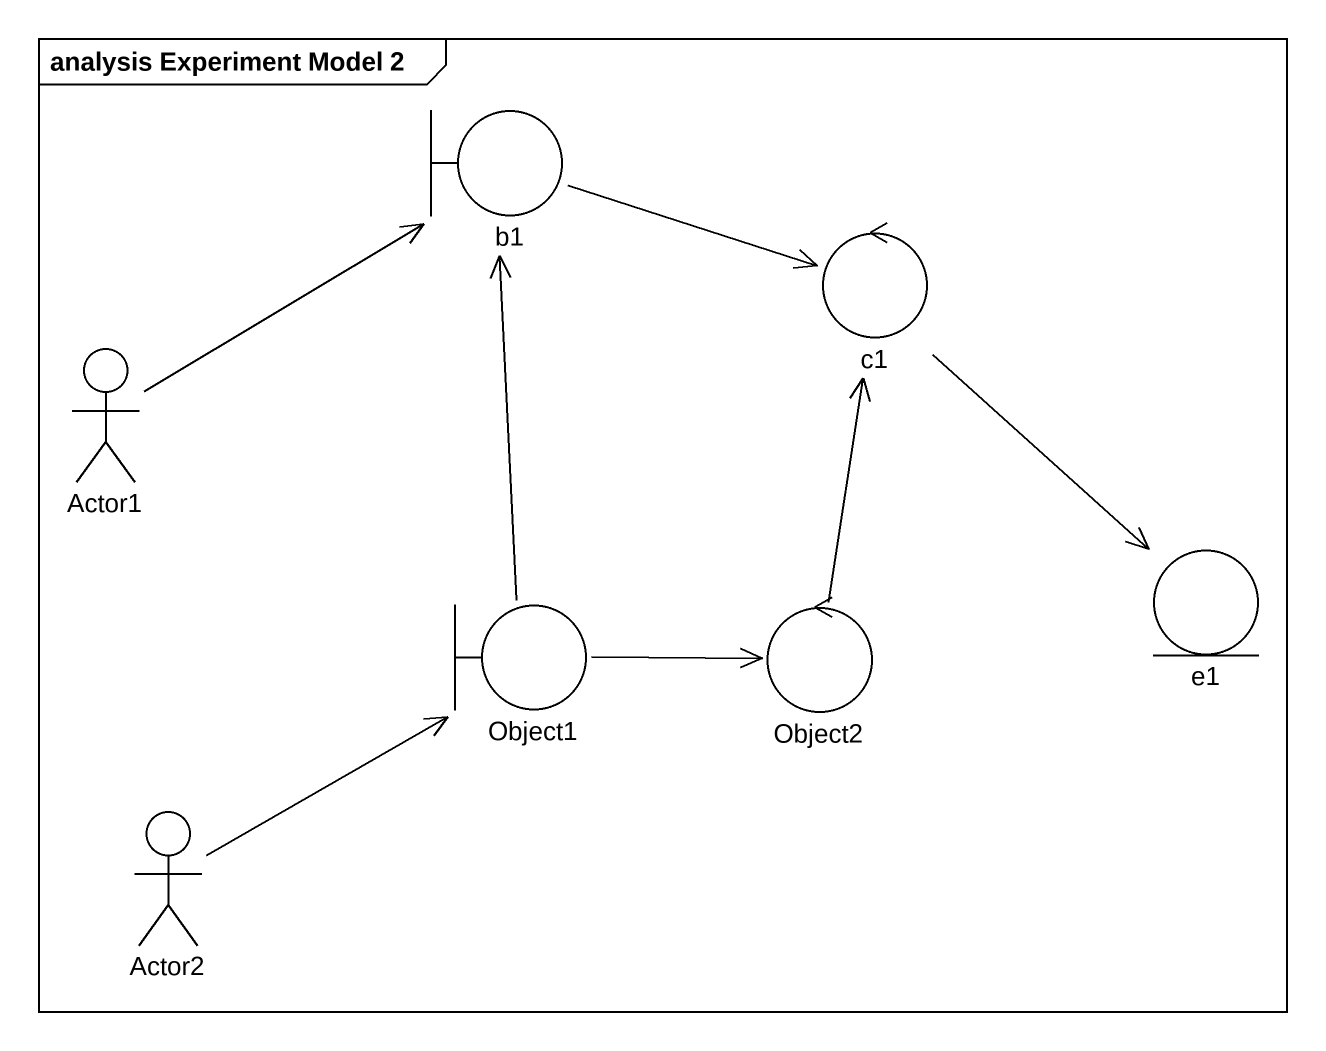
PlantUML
@startuml
mainframe analysis Experiment Model 2
boundary b1
control c1
actor Actor1
entity e1
boundary Object1
control Object2
actor Actor2
b1 -right-> c1
c1 --> e1
Actor1 -right-> b1
Object1 -up-> b1
Object1 -right-> Object2
Object2 -up-> c1
Actor2 -right-> Object1
@enduml
